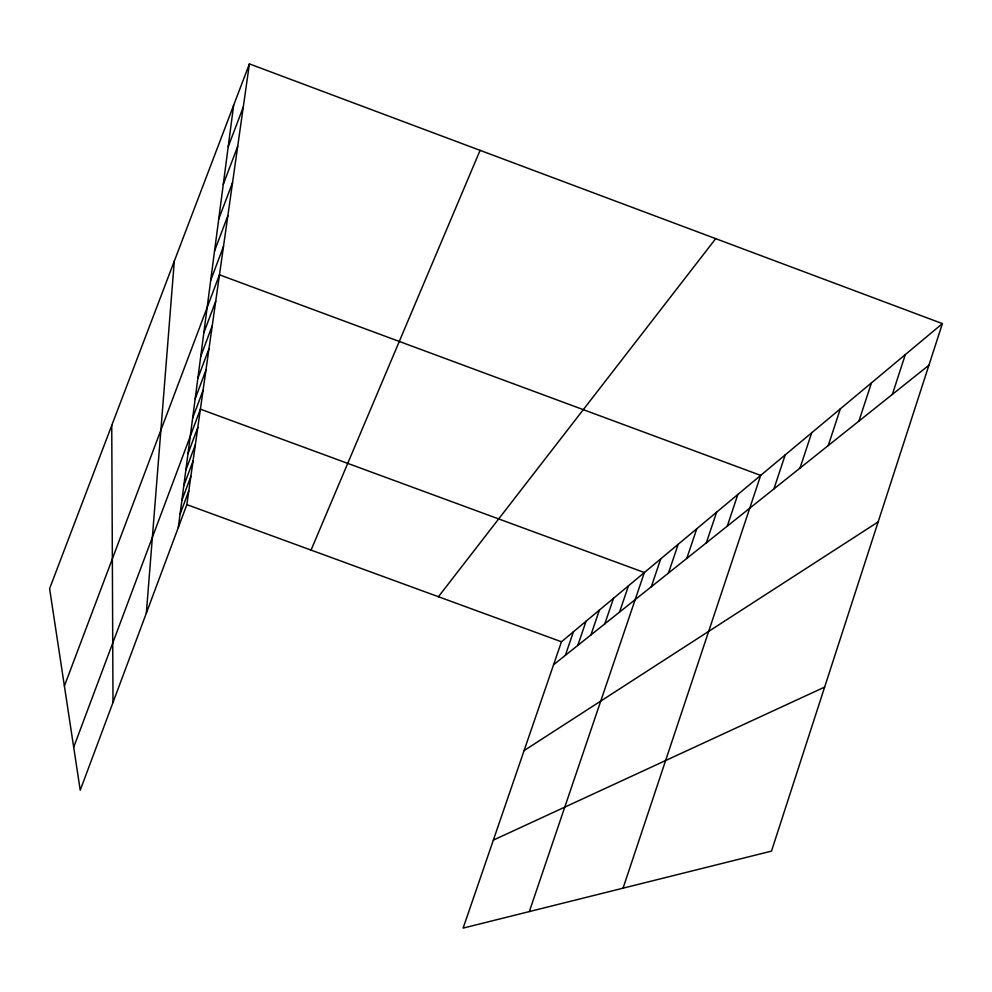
<?xml version="1.0" encoding="UTF-8"?>
<svg xmlns="http://www.w3.org/2000/svg" width="992" height="992" viewBox="0 0 992 992"><rect width="100%" height="100%" fill="white"/><g stroke="black" fill="none" stroke-linecap="round" stroke-linejoin="round"><path stroke-width="1.49" d="M146.345 613.155L174.307 261.107M178.312 527.521L233.641 105.276M249.401 63.897L49.6 588.628L80.228 790.24L186.856 504.63L249.401 63.897L942.4 323.615L771.503 851.111L463.128 928.103L561.46 641.774L942.4 323.615M892.354 394.407L905.336 354.566M858.923 421.079L871.447 382.875M800.011 468.088L811.692 432.785M828.258 445.557L840.336 408.853M773.909 488.92L785.218 454.894M727.26 526.144L737.862 494.438M623.063 888.175L760.678 475.391L219.468 274.809L64.393 685.993M686.774 558.446L696.768 528.773M706.329 542.847L716.621 512.194M651.31 586.743L660.746 558.856M668.472 573.054L678.181 544.286M619.529 612.101L628.469 585.813M529.331 911.574L644.366 572.533L200.409 409.175L73.693 747.174M577.778 645.42L586.061 621.24M590.91 634.942L599.391 610.092M604.798 623.856L613.515 598.3M565.353 655.328L573.426 631.78M183.78 485.758L193.056 460.982M181.858 500.452L190.873 476.346M180.036 514.352L188.815 490.866M197.867 378.262L208.99 348.7M195.176 398.809L205.939 370.152M192.659 418.078L203.087 390.278M187.984 453.704L197.805 427.49M185.826 470.196L195.362 444.726M210.713 280.277L223.498 246.4M203.831 332.766L215.723 301.196M200.756 356.302L212.238 325.76M223.274 184.413L237.696 146.394M218.736 219.021L232.574 182.503M214.57 250.877L227.862 215.723M228.222 146.642L243.288 107.012M311.054 550.101L480.091 150.35M438.427 596.738L715.703 238.65M553.586 664.727L928.921 365.23M524.098 750.584L878.156 521.916M493.334 840.125L824.65 687.084M186.856 504.63L561.46 641.774M111.749 425.394L113.001 702.472"/></g></svg>
